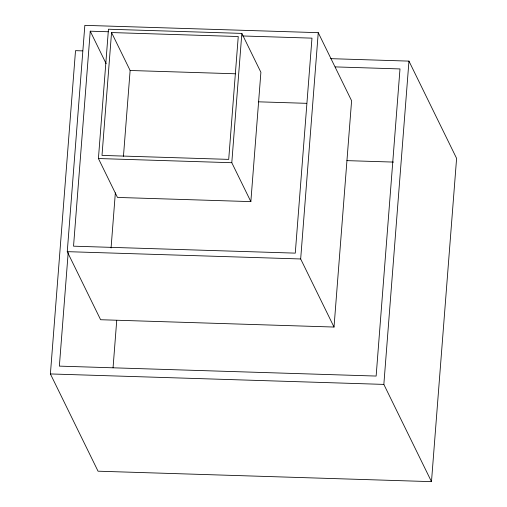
<?xml version="1.0" encoding="UTF-8"?>
<svg xmlns="http://www.w3.org/2000/svg" width="507" height="507" viewBox="0 0 507 507"><rect width="100%" height="100%" fill="white"/><g stroke="black" fill="none" stroke-linecap="round" stroke-linejoin="round"><path stroke-width="0.76" d="M330.735 58.66L408.959 61.113L456.598 158.361L431.482 481.65L98.041 471.193L50.402 373.944L75.518 50.656L82.628 50.877M67.26 251.656L84.84 25.35L318.25 32.67L351.598 100.741L334.024 327.047L100.614 319.727L67.26 251.656L300.67 258.969L334.024 327.047M68.198 252.435L59.363 366.124L376.137 376.061L399.991 68.933L335.216 66.899M108.39 31.757L90.24 31.193L73.54 246.18L295.277 253.132L311.976 38.145L242.536 35.965M98.415 158.533L108.46 29.216L241.839 33.399L260.896 72.298L250.851 201.615L117.472 197.432L98.415 158.533L231.794 162.715L250.851 201.615M111.546 32.556L102.002 155.408L228.708 159.382L238.252 36.529L111.546 32.556L130.128 70.486L123.455 156.321M111.071 247.974L115.349 192.85M113.055 367.778L116.73 320.405M231.794 162.715L241.839 33.399M300.67 258.969L318.25 32.67M431.482 481.65L383.843 384.401L408.959 61.113M130.128 70.486L235.584 73.788M258.481 101.818L306.615 103.327M346.908 160.63L393.514 162.088M50.402 373.944L383.843 384.401M90.24 31.193L106.147 63.673"/></g></svg>
